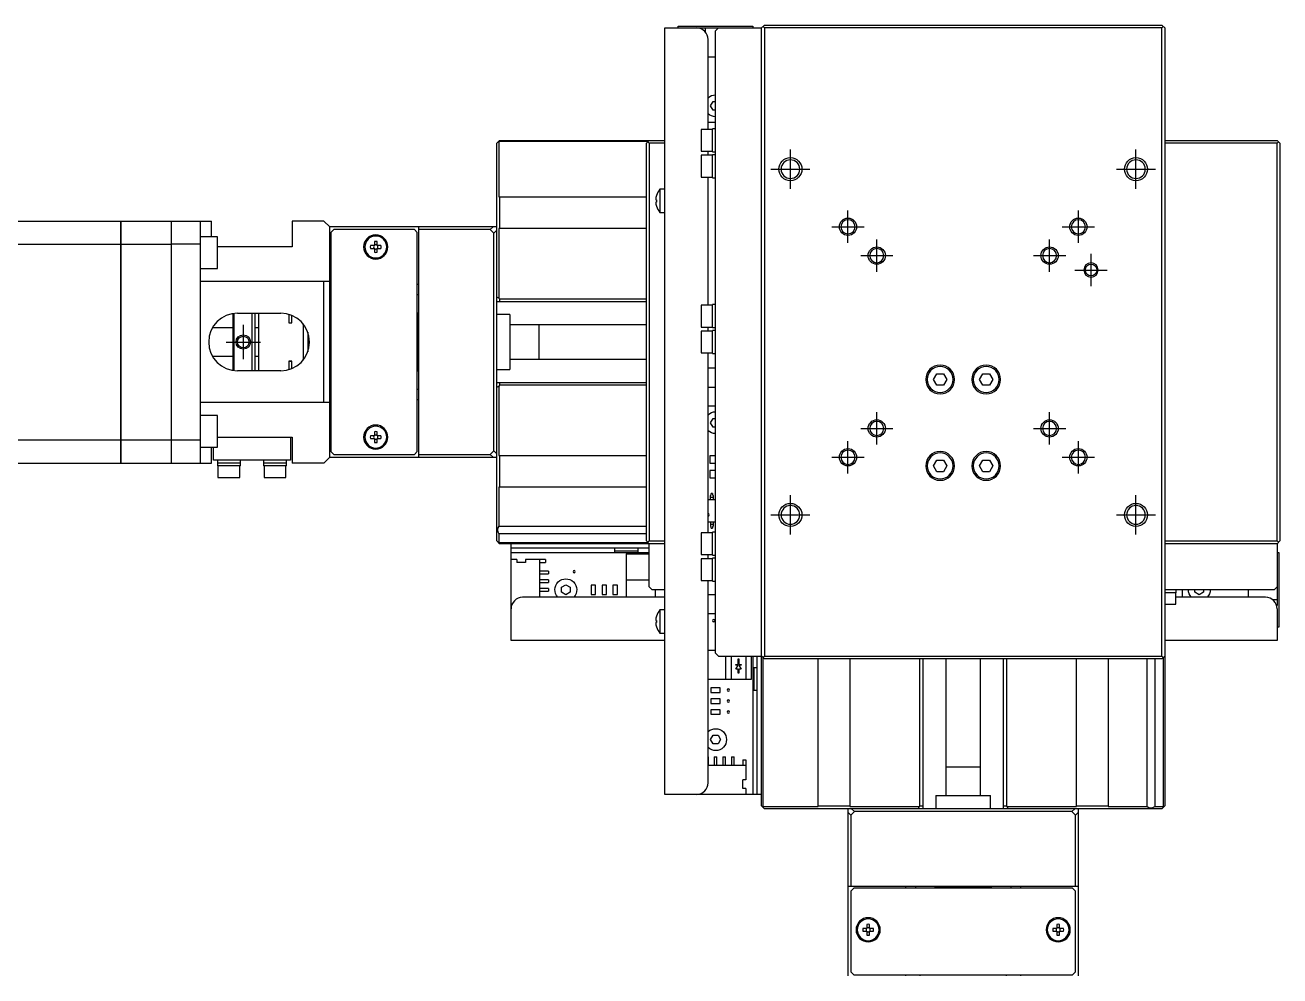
# Model space of a CAD drawing. Extents: x 0 to 935, y -8 to 558.
# Drawn here: x 243.9 to 461.8, y 304.8 to 469.8 of the extents above; entities that cross this region are included whole.
import ezdxf

# ---------------------------------------------------------------- set-up
doc = ezdxf.new("R2010")
doc.units = 0
doc.header["$LTSCALE"] = 0.5
doc.linetypes.add('CENTER', pattern=[50.8, 31.75, -6.35, 6.35, -6.35])
for name, color, linetype in [('MSM_CENTER', 1, 'CENTER'), ('MSM_CONTINUOUS', 7, 'CONTINUOUS'), ('MSM_NARROW', 5, 'CONTINUOUS')]:
    doc.layers.add(name, color=color, linetype=linetype)

msp = doc.modelspace()

# ---------------------------------------------------------------- linework, layer by layer
at = {"layer": 'MSM_CENTER'}
for p, q in [((376.77, 441.4), (376.77, 448.2)), ((436.77, 441.4), (436.77, 448.2)), ((373.37, 444.8), (380.17, 444.8)), ((433.37, 444.8), (440.17, 444.8)), ((386.77, 432), (386.77, 437.6)), ((426.77, 432), (426.77, 437.6)), ((383.97, 434.8), (389.57, 434.8)), ((423.97, 434.8), (429.57, 434.8)), ((391.77, 427), (391.77, 432.6)), ((421.77, 427), (421.77, 432.6)), ((388.97, 429.8), (394.57, 429.8)), ((418.97, 429.8), (424.57, 429.8)), ((428.97, 424.5), (428.97, 430.1)), ((426.17, 427.3), (431.77, 427.3)), ((281.77, 417.8), (281.77, 411.8)), ((278.77, 414.8), (284.77, 414.8)), ((391.77, 397), (391.77, 402.6)), ((421.77, 397), (421.77, 402.6)), ((388.97, 399.8), (394.57, 399.8)), ((418.97, 399.8), (424.57, 399.8)), ((386.77, 392), (386.77, 397.6)), ((426.77, 392), (426.77, 397.6)), ((383.97, 394.8), (389.57, 394.8)), ((423.97, 394.8), (429.57, 394.8)), ((376.77, 381.4), (376.77, 388.2)), ((436.77, 381.4), (436.77, 388.2)), ((373.37, 384.8), (380.17, 384.8)), ((433.37, 384.8), (440.17, 384.8))]:
    msp.add_line(p, q, dxfattribs=at)
at = {"layer": 'MSM_CONTINUOUS'}
for p, q in [((354.97, 336.3), (354.97, 469.3)), ((354.97, 469.3), (371.77, 469.3)), ((357.27, 469.3), (357.27, 469.6)), ((357.27, 469.6), (370.27, 469.6)), ((362.02, 468.56), (362.02, 469.3)), ((364.27, 469.3), (363.77, 468.8)), ((363.77, 360.8), (363.77, 468.8)), ((370.27, 469.6), (370.27, 469.3)), ((371.77, 469.3), (372.27, 469.8)), ((371.77, 334.3), (371.77, 469.3)), ((372.27, 469.3), (372.02, 469.55)), ((372.27, 469.8), (441.27, 469.8)), ((372.27, 469.3), (372.27, 360.3)), ((441.27, 469.3), (372.27, 469.3)), ((441.27, 469.8), (441.77, 469.3)), ((441.52, 469.55), (441.27, 469.3)), ((441.27, 360.3), (441.27, 469.3)), ((441.77, 469.3), (441.77, 334.3)), ((362.47, 451.7), (362.47, 467.3)), ((362.47, 464.3), (363.77, 464.3)), ((362.9, 455.8), (363.33, 456.55)), ((363.33, 455.05), (362.9, 455.8)), ((363.33, 456.55), (363.77, 456.55)), ((363.77, 455.05), (363.33, 455.05)), ((361.27, 451.7), (361.27, 447.9)), ((363.27, 451.7), (361.27, 451.7)), ((363.77, 452.9), (362.47, 452.9)), ((363.27, 447.8), (363.27, 451.8)), ((363.77, 451.8), (363.27, 451.8)), ((325.77, 449.3), (326.27, 449.8)), ((325.77, 380.3), (325.77, 449.3)), ((326.12, 449.65), (326.17, 449.6)), ((326.17, 449.6), (326.17, 440)), ((352.07, 449.6), (326.17, 449.6)), ((326.27, 449.8), (354.97, 449.8)), ((351.77, 449.3), (352.27, 449.8)), ((351.77, 380.3), (351.77, 449.3)), ((352.02, 449.55), (352.27, 449.3)), ((352.27, 449.3), (352.27, 380.3)), ((354.97, 449.3), (352.27, 449.3)), ((441.77, 449.8), (461.27, 449.8)), ((461.27, 449.3), (441.77, 449.3)), ((461.27, 449.8), (461.77, 449.3)), ((461.27, 449.3), (461.52, 449.55)), ((461.27, 380.3), (461.27, 449.3)), ((461.77, 449.3), (461.77, 380.3)), ((361.27, 447.9), (363.27, 447.9)), ((361.27, 447.2), (361.27, 443.4)), ((363.27, 447.2), (361.27, 447.2)), ((362.47, 447.2), (362.47, 447.9)), ((363.27, 447.8), (363.77, 447.8)), ((363.27, 443.3), (363.27, 447.3)), ((363.77, 447.3), (363.27, 447.3)), ((361.27, 443.4), (363.27, 443.4)), ((362.47, 421.2), (362.47, 443.4)), ((363.27, 443.3), (363.77, 443.3)), ((353.51, 440.25), (353.51, 440.23)), ((354.07, 441.3), (354.07, 437.3)), ((354.97, 441.3), (354.07, 441.3)), ((326.17, 440), (351.77, 440)), ((326.27, 440), (326.27, 434.5)), ((353.38, 439.5), (353.51, 439.5)), ((353.51, 439.1), (353.38, 439.1)), ((353.51, 439.5), (353.51, 439.1)), ((353.51, 438.37), (353.51, 438.35)), ((236.57, 435.8), (260.52, 435.8)), ((260.52, 393.8), (260.52, 435.8)), ((260.57, 393.8), (260.57, 435.8)), ((260.57, 435.8), (276.27, 435.8)), ((269.27, 435.8), (269.27, 393.8)), ((274.27, 435.8), (274.27, 393.8)), ((276.27, 433.05), (276.27, 435.8)), ((290.27, 435.8), (290.27, 431.3)), ((295.77, 435.8), (290.27, 435.8)), ((296.77, 434.8), (295.77, 435.8)), ((354.07, 437.3), (354.97, 437.3)), ((260.52, 435.75), (260.57, 435.75)), ((296.77, 394.8), (296.77, 434.8)), ((325.77, 434.8), (296.77, 434.8)), ((297.47, 434.3), (296.97, 433.8)), ((296.97, 433.8), (296.97, 395.8)), ((311.47, 434.3), (297.47, 434.3)), ((311.97, 433.8), (311.47, 434.3)), ((311.97, 395.8), (311.97, 433.8)), ((312.27, 394.8), (312.27, 434.8)), ((324.65, 434.3), (312.27, 434.3)), ((324.65, 434.3), (325.15, 434.8)), ((325.27, 433.69), (324.65, 434.3)), ((325.77, 434.19), (325.27, 433.69)), ((325.27, 395.91), (325.27, 433.69)), ((326.17, 434.5), (326.17, 422.44)), ((351.77, 434.5), (326.17, 434.5)), ((236.57, 431.77), (260.52, 431.77)), ((260.52, 431.51), (260.57, 431.51)), ((260.57, 431.77), (269.27, 431.77)), ((274.27, 431.8), (269.27, 431.8)), ((277.27, 433.05), (274.27, 433.05)), ((277.27, 427.55), (277.27, 433.05)), ((304.53, 431.54), (303.85, 431.54)), ((304.53, 432.22), (304.53, 431.54)), ((305.01, 431.54), (305.01, 432.22)), ((305.68, 431.54), (305.01, 431.54)), ((290.27, 431.3), (277.27, 431.3)), ((303.85, 431.06), (304.53, 431.06)), ((304.53, 431.06), (304.53, 430.38)), ((305.01, 430.38), (305.01, 431.06)), ((305.01, 431.06), (305.68, 431.06)), ((274.27, 427.55), (277.27, 427.55)), ((296.77, 425.3), (274.27, 425.3)), ((295.77, 404.3), (295.77, 425.3)), ((296.97, 424.8), (296.77, 424.8)), ((312.27, 424.8), (311.97, 424.8)), ((311.97, 423.05), (312.27, 423.05)), ((296.97, 422.3), (296.77, 422.3)), ((326.17, 422.44), (325.77, 422.61)), ((351.77, 421.8), (325.77, 421.8)), ((326.17, 422.44), (326.27, 422.3)), ((326.27, 422.3), (351.77, 422.3)), ((326.27, 422.3), (326.27, 421.8)), ((361.27, 421.2), (361.27, 417.4)), ((363.27, 421.2), (361.27, 421.2)), ((363.27, 417.3), (363.27, 421.3)), ((363.77, 421.3), (363.27, 421.3)), ((279.97, 419.73), (279.97, 409.86)), ((280.17, 409.83), (280.17, 419.76)), ((280.77, 419.8), (288.27, 419.8)), ((283.27, 419.8), (283.27, 409.8)), ((283.77, 419.8), (283.77, 409.8)), ((284.47, 409.8), (284.47, 419.8)), ((289.67, 419.6), (289.67, 418.13)), ((290.17, 418.13), (290.17, 419.42)), ((312.07, 419.8), (311.97, 419.8)), ((312.07, 409.8), (312.07, 419.8)), ((312.27, 419.6), (312.07, 419.8)), ((328.07, 419.55), (325.77, 419.55)), ((328.07, 419.55), (328.07, 410.05)), ((276.44, 417.3), (279.97, 417.3)), ((283.77, 417.3), (284.47, 417.3)), ((289.67, 418.15), (290.17, 418.15)), ((289.67, 418.13), (290.17, 418.13)), ((292.17, 417.93), (292.17, 411.67)), ((292.97, 416.5), (292.97, 413.09)), ((351.77, 417.8), (328.07, 417.8)), ((333.07, 417.8), (333.07, 411.8)), ((361.27, 417.4), (363.27, 417.4)), ((361.27, 416.7), (361.27, 412.9)), ((363.27, 416.7), (361.27, 416.7)), ((362.47, 416.7), (362.47, 417.4)), ((363.27, 417.3), (363.77, 417.3)), ((363.27, 412.8), (363.27, 416.8)), ((363.77, 416.8), (363.27, 416.8)), ((292.97, 416.05), (293.11, 416.05)), ((279.97, 412.3), (276.44, 412.3)), ((284.47, 412.3), (283.77, 412.3)), ((293.11, 413.55), (292.97, 413.55)), ((328.07, 411.8), (351.77, 411.8)), ((361.27, 412.9), (363.27, 412.9)), ((362.47, 381.7), (362.47, 412.9)), ((363.27, 412.8), (363.77, 412.8)), ((288.27, 409.8), (280.77, 409.8)), ((289.67, 411.47), (289.67, 410)), ((290.17, 411.47), (289.67, 411.47)), ((290.17, 411.45), (289.67, 411.45)), ((290.17, 410.17), (290.17, 411.47)), ((311.97, 409.8), (312.07, 409.8)), ((312.07, 409.8), (312.27, 410)), ((325.77, 410.05), (328.07, 410.05)), ((362.47, 410.3), (363.77, 410.3)), ((325.77, 407.8), (351.77, 407.8)), ((326.27, 407.8), (326.27, 407.3)), ((401.61, 408.3), (402.19, 409.3)), ((402.19, 407.3), (401.61, 408.3)), ((402.19, 409.3), (403.34, 409.3)), ((403.34, 409.3), (403.92, 408.3)), ((403.92, 408.3), (403.34, 407.3)), ((409.61, 408.3), (410.19, 409.3)), ((410.19, 407.3), (409.61, 408.3)), ((410.19, 409.3), (411.34, 409.3)), ((411.34, 409.3), (411.92, 408.3)), ((411.92, 408.3), (411.34, 407.3)), ((296.77, 407.3), (296.97, 407.3)), ((312.27, 406.55), (311.97, 406.55)), ((325.77, 406.99), (326.17, 407.16)), ((326.27, 407.3), (326.17, 407.16)), ((326.17, 407.16), (326.17, 395.1)), ((351.77, 407.3), (326.27, 407.3)), ((363.77, 406.9), (362.47, 406.9)), ((403.34, 407.3), (402.19, 407.3)), ((411.34, 407.3), (410.19, 407.3)), ((296.77, 404.3), (274.27, 404.3)), ((296.77, 404.8), (296.97, 404.8)), ((311.97, 404.8), (312.27, 404.8)), ((362.47, 403.7), (363.77, 403.7)), ((277.27, 402.05), (274.27, 402.05)), ((277.27, 396.55), (277.27, 402.05)), ((362.9, 400.8), (363.33, 401.55)), ((363.33, 401.55), (363.77, 401.55)), ((304.53, 399.22), (304.53, 398.54)), ((305.01, 398.54), (305.01, 399.22)), ((363.33, 400.05), (362.9, 400.8)), ((363.77, 400.05), (363.33, 400.05)), ((236.57, 397.83), (260.52, 397.83)), ((260.52, 398.09), (260.57, 398.09)), ((260.57, 397.83), (269.27, 397.83)), ((269.27, 397.8), (274.27, 397.8)), ((274.27, 396.55), (277.27, 396.55)), ((276.27, 393.8), (276.27, 396.55)), ((276.57, 394.3), (276.57, 396.55)), ((277.27, 398.3), (290.27, 398.3)), ((289.97, 398.3), (289.97, 394.3)), ((290.27, 398.3), (290.27, 393.8)), ((304.53, 398.54), (303.85, 398.54)), ((303.85, 398.06), (304.53, 398.06)), ((304.53, 398.06), (304.53, 397.38)), ((305.68, 398.54), (305.01, 398.54)), ((305.01, 397.38), (305.01, 398.06)), ((305.01, 398.06), (305.68, 398.06)), ((295.77, 393.8), (296.77, 394.8)), ((296.77, 394.8), (325.77, 394.8)), ((296.97, 395.8), (297.47, 395.3)), ((297.47, 395.3), (311.47, 395.3)), ((311.47, 395.3), (311.97, 395.8)), ((312.27, 395.3), (324.65, 395.3)), ((324.65, 395.3), (325.27, 395.91)), ((325.15, 394.8), (324.65, 395.3)), ((325.27, 395.91), (325.77, 395.41)), ((326.17, 395.1), (351.77, 395.1)), ((326.27, 395.1), (326.27, 389.6)), ((362.77, 395.03), (362.77, 393.78)), ((363.77, 395.03), (362.77, 395.03)), ((224.27, 393.8), (260.52, 393.8)), ((260.52, 393.85), (260.57, 393.85)), ((260.57, 393.8), (276.27, 393.8)), ((289.97, 394.3), (276.57, 394.3)), ((277.27, 394.3), (277.27, 393.3)), ((281.27, 393.8), (277.27, 393.8)), ((281.27, 393.3), (277.27, 393.3)), ((277.37, 393.3), (277.37, 391.3)), ((281.17, 391.3), (281.17, 393.3)), ((281.27, 393.3), (281.27, 394.3)), ((285.27, 394.3), (285.27, 393.3)), ((289.27, 393.8), (285.27, 393.8)), ((289.27, 393.3), (285.27, 393.3)), ((285.37, 393.3), (285.37, 391.3)), ((289.17, 391.3), (289.17, 393.3)), ((289.27, 393.3), (289.27, 394.3)), ((295.77, 393.8), (290.27, 393.8)), ((362.77, 393.78), (363.77, 393.78)), ((363.77, 392.49), (362.77, 392.49)), ((362.77, 392.49), (362.77, 391.24)), ((401.61, 393.3), (402.19, 394.3)), ((402.19, 392.3), (401.61, 393.3)), ((402.19, 394.3), (403.34, 394.3)), ((403.34, 392.3), (402.19, 392.3)), ((403.34, 394.3), (403.92, 393.3)), ((403.92, 393.3), (403.34, 392.3)), ((409.61, 393.3), (410.19, 394.3)), ((410.19, 392.3), (409.61, 393.3)), ((410.19, 394.3), (411.34, 394.3)), ((411.34, 392.3), (410.19, 392.3)), ((411.34, 394.3), (411.92, 393.3)), ((411.92, 393.3), (411.34, 392.3)), ((277.37, 391.3), (281.17, 391.3)), ((285.37, 391.3), (289.17, 391.3)), ((362.77, 391.24), (363.77, 391.24)), ((326.17, 389.6), (326.17, 382.86)), ((351.77, 389.6), (326.17, 389.6)), ((362.92, 388.19), (363.03, 388.26)), ((362.92, 387.46), (362.92, 388.19)), ((362.92, 387.9), (363.35, 387.9)), ((363.23, 388.51), (363.03, 388.51)), ((363.03, 388.26), (363.03, 388.51)), ((363.23, 388.51), (363.23, 388.26)), ((363.23, 388.26), (363.35, 388.19)), ((363.35, 388.19), (363.35, 387.46)), ((362.47, 387.46), (363.77, 387.46)), ((363.77, 383.56), (362.47, 383.56)), ((362.92, 383.56), (362.92, 382.83)), ((363.35, 383.56), (363.35, 382.83)), ((326.17, 382.86), (351.77, 382.86)), ((326.17, 381.54), (326.17, 380)), ((351.77, 381.54), (326.17, 381.54)), ((361.27, 381.7), (361.27, 377.9)), ((363.27, 381.7), (361.27, 381.7)), ((363.35, 383.12), (362.92, 383.12)), ((363.03, 382.76), (362.92, 382.83)), ((363.03, 382.51), (363.03, 382.76)), ((363.03, 382.51), (363.23, 382.51)), ((363.35, 382.83), (363.23, 382.76)), ((363.23, 382.76), (363.23, 382.51)), ((363.27, 377.8), (363.27, 381.8)), ((363.77, 381.8), (363.27, 381.8)), ((326.27, 379.8), (325.77, 380.3)), ((326.17, 380), (326.12, 379.95)), ((326.17, 380), (352.07, 380)), ((354.97, 379.8), (326.27, 379.8)), ((328.27, 363), (328.27, 379.8)), ((352.27, 379.8), (351.77, 380.3)), ((352.27, 380.3), (352.02, 380.05)), ((352.27, 380.3), (354.97, 380.3)), ((352.27, 372.3), (352.27, 379.8)), ((441.77, 380.3), (461.27, 380.3)), ((461.27, 379.8), (441.77, 379.8)), ((461.52, 380.05), (461.27, 380.3)), ((461.77, 380.3), (461.27, 379.8)), ((461.27, 379.8), (461.27, 369.05)), ((352.27, 379), (328.27, 379)), ((328.27, 378.3), (352.27, 378.3)), ((329.27, 377.05), (328.27, 377.05)), ((329.27, 377.05), (329.27, 376.55)), ((330.77, 377.05), (330.77, 376.55)), ((334.27, 377.05), (330.77, 377.05)), ((333.27, 370.5), (333.27, 377.05)), ((334.27, 377.05), (334.27, 376.55)), ((346.27, 378.3), (346.27, 379)), ((350.27, 378.5), (346.27, 378.5)), ((348.27, 378.05), (352.27, 378.05)), ((348.27, 378.05), (348.27, 370.5)), ((350.27, 379), (350.27, 378.3)), ((361.27, 377.9), (363.27, 377.9)), ((361.27, 377.2), (361.27, 373.4)), ((363.27, 377.2), (361.27, 377.2)), ((362.47, 377.2), (362.47, 377.9)), ((363.27, 377.8), (363.77, 377.8)), ((363.27, 373.3), (363.27, 377.3)), ((363.77, 377.3), (363.27, 377.3)), ((461.27, 378.3), (461.57, 378.3)), ((461.57, 378.3), (461.57, 365.3)), ((330.77, 376.55), (329.27, 376.55)), ((333.27, 376.55), (334.27, 376.55)), ((334.77, 375.05), (333.27, 375.05)), ((334.77, 375.05), (334.77, 374.55)), ((333.27, 374.55), (334.77, 374.55)), ((334.77, 373.55), (333.27, 373.55)), ((333.27, 373.05), (334.77, 373.05)), ((334.77, 373.55), (334.77, 373.05)), ((337.02, 372.23), (337.77, 372.66)), ((337.77, 372.66), (338.52, 372.23)), ((342.95, 372.6), (342.15, 372.6)), ((342.15, 372.6), (342.15, 371)), ((342.95, 371), (342.95, 372.6)), ((344.06, 372.6), (344.06, 371)), ((344.86, 372.6), (344.06, 372.6)), ((344.86, 371), (344.86, 372.6)), ((346.76, 372.6), (345.96, 372.6)), ((345.96, 372.6), (345.96, 371)), ((346.76, 371), (346.76, 372.6)), ((348.27, 373.55), (352.27, 373.55)), ((361.27, 373.4), (363.27, 373.4)), ((362.47, 338.3), (362.47, 373.4)), ((363.27, 373.3), (363.77, 373.3)), ((354.97, 370.5), (330.27, 370.5)), ((334.77, 372.05), (333.27, 372.05)), ((333.27, 371.55), (334.77, 371.55)), ((334.77, 370.55), (333.27, 370.55)), ((334.77, 372.05), (334.77, 371.55)), ((334.77, 370.55), (334.77, 370.5)), ((337.02, 371.37), (337.02, 372.23)), ((337.77, 370.93), (337.02, 371.37)), ((338.52, 371.37), (337.77, 370.93)), ((338.52, 372.23), (338.52, 371.37)), ((342.15, 371), (342.95, 371)), ((344.06, 371), (344.86, 371)), ((345.96, 371), (346.76, 371)), ((352.27, 372.3), (352.77, 371.8)), ((354.97, 371.8), (352.77, 371.8)), ((353.27, 371.8), (353.27, 370.5)), ((363.77, 370.9), (362.47, 370.9)), ((460.77, 371.8), (441.77, 371.8)), ((443.77, 371.3), (441.77, 371.3)), ((443.67, 369.3), (443.67, 371.3)), ((459.27, 370.5), (443.67, 370.5)), ((443.77, 371.3), (443.77, 371.8)), ((444.87, 370.5), (444.87, 371.8)), ((447.02, 371.37), (447.02, 371.8)), ((447.77, 370.93), (447.02, 371.37)), ((448.52, 371.37), (447.77, 370.93)), ((448.52, 371.8), (448.52, 371.37)), ((456.27, 371.8), (456.27, 370.5)), ((460.77, 371.8), (461.27, 372.3)), ((354.07, 368.3), (354.07, 364.3)), ((354.97, 368.3), (354.07, 368.3)), ((441.77, 369.3), (443.67, 369.3)), ((461.27, 370.05), (460.53, 370.05)), ((461.19, 369.05), (461.27, 369.05)), ((461.27, 368.5), (461.27, 363)), ((353.38, 366.5), (353.51, 366.5)), ((353.51, 366.1), (353.38, 366.1)), ((353.51, 367.25), (353.51, 367.23)), ((353.51, 366.5), (353.51, 366.1)), ((362.47, 367.7), (363.77, 367.7)), ((353.51, 365.37), (353.51, 365.35)), ((354.07, 364.3), (354.97, 364.3)), ((461.57, 365.3), (461.27, 365.3)), ((354.97, 363), (328.27, 363)), ((461.27, 363), (441.77, 363)), ((362.47, 361.3), (363.77, 361.3)), ((363.77, 360.8), (364.27, 360.3)), ((364.27, 360.3), (371.77, 360.3)), ((365.52, 360.3), (365.52, 356.3)), ((366.52, 356.3), (366.52, 360.3)), ((367.69, 359.8), (367.84, 359.8)), ((367.69, 358.85), (367.69, 359.8)), ((367.84, 359.8), (367.84, 358.85)), ((369.02, 360.3), (369.02, 356.3)), ((370.02, 356.3), (370.02, 360.3)), ((370.27, 360.3), (370.27, 336.3)), ((370.97, 336.3), (370.97, 360.3)), ((372.02, 360.05), (371.77, 360.3)), ((371.97, 360.1), (371.97, 334.2)), ((372.02, 360.05), (372.27, 360.3)), ((372.27, 359.8), (372.02, 360.05)), ((372.27, 360.3), (441.27, 360.3)), ((441.27, 359.8), (372.27, 359.8)), ((381.57, 334.2), (381.57, 359.8)), ((387.07, 359.8), (387.07, 334.2)), ((399.27, 334.3), (399.27, 359.8)), ((399.77, 359.8), (399.77, 333.8)), ((403.77, 359.8), (403.77, 336.1)), ((409.77, 336.1), (409.77, 359.8)), ((413.77, 333.8), (413.77, 359.8)), ((414.27, 359.8), (414.27, 334.3)), ((426.47, 334.2), (426.47, 359.8)), ((431.97, 359.8), (431.97, 334.2)), ((438.7, 334.2), (438.7, 359.8)), ((440.03, 359.8), (440.03, 334.2)), ((441.27, 360.3), (441.52, 360.05)), ((441.77, 360.3), (441.27, 359.8)), ((441.57, 334.2), (441.57, 360.1)), ((367.32, 358.85), (367.69, 358.85)), ((367.32, 358.7), (367.32, 358.85)), ((367.71, 358.7), (367.32, 358.7)), ((367.32, 358.02), (367.71, 358.7)), ((367.69, 358.02), (367.32, 358.02)), ((367.69, 357.32), (367.69, 358.02)), ((368.22, 358.7), (367.82, 358.7)), ((367.82, 358.7), (368.22, 358.02)), ((367.84, 358.85), (368.22, 358.85)), ((368.22, 358.02), (367.84, 358.02)), ((367.84, 358.02), (367.84, 357.32)), ((368.22, 358.85), (368.22, 358.7)), ((370.27, 358.3), (370.97, 358.3)), ((370.47, 354.3), (370.47, 358.3)), ((362.47, 356.3), (370.02, 356.3)), ((367.84, 357.32), (367.69, 357.32)), ((362.97, 354.8), (362.97, 354)), ((364.57, 354.8), (362.97, 354.8)), ((362.97, 354), (364.57, 354)), ((364.57, 354), (364.57, 354.8)), ((370.97, 354.3), (370.27, 354.3)), ((362.97, 352.89), (362.97, 352.09)), ((364.57, 352.89), (362.97, 352.89)), ((362.97, 352.09), (364.57, 352.09)), ((362.97, 350.99), (362.97, 350.19)), ((364.57, 350.99), (362.97, 350.99)), ((364.57, 352.09), (364.57, 352.89)), ((364.57, 350.19), (364.57, 350.99)), ((362.97, 350.19), (364.57, 350.19)), ((362.9, 345.8), (363.33, 346.55)), ((363.33, 346.55), (364.2, 346.55)), ((364.2, 346.55), (364.63, 345.8)), ((363.33, 345.05), (362.9, 345.8)), ((364.2, 345.05), (363.33, 345.05)), ((364.63, 345.8), (364.2, 345.05)), ((362.47, 342.8), (362.52, 342.8)), ((362.52, 341.3), (362.52, 342.8)), ((363.52, 342.8), (364.02, 342.8)), ((363.52, 342.8), (363.52, 341.3)), ((364.02, 341.3), (364.02, 342.8)), ((365.02, 342.8), (365.52, 342.8)), ((365.02, 342.8), (365.02, 341.3)), ((365.52, 341.3), (365.52, 342.8)), ((366.52, 342.8), (367.02, 342.8)), ((366.52, 342.8), (366.52, 341.3)), ((367.02, 341.3), (367.02, 342.8)), ((368.52, 342.3), (369.02, 342.3)), ((368.52, 342.3), (368.52, 341.3)), ((369.02, 342.3), (369.02, 338.8)), ((369.02, 341.3), (362.47, 341.3)), ((403.77, 341.1), (409.77, 341.1)), ((369.02, 338.8), (368.52, 338.8)), ((368.52, 337.3), (368.52, 338.8)), ((371.77, 336.3), (354.97, 336.3)), ((369.02, 337.3), (368.52, 337.3)), ((369.02, 337.3), (369.02, 336.3)), ((402.02, 336.1), (411.52, 336.1)), ((402.02, 336.1), (402.02, 333.8)), ((411.52, 333.8), (411.52, 336.1)), ((371.77, 334.3), (371.92, 334.15)), ((371.92, 334.15), (371.97, 334.2)), ((372.27, 333.8), (371.92, 334.15)), ((371.97, 334.2), (381.57, 334.2)), ((441.27, 333.8), (372.27, 333.8)), ((381.57, 334.3), (387.07, 334.3)), ((386.77, 333.8), (386.77, 304.8)), ((387.07, 334.2), (399.12, 334.2)), ((387.38, 333.8), (387.88, 333.3)), ((399.12, 334.2), (398.96, 333.8)), ((399.12, 334.2), (399.27, 334.3)), ((399.27, 334.3), (399.77, 334.3)), ((413.77, 334.3), (414.27, 334.3)), ((414.27, 334.3), (414.41, 334.2)), ((414.57, 333.8), (414.41, 334.2)), ((414.41, 334.2), (426.47, 334.2)), ((425.65, 333.3), (426.15, 333.8)), ((426.47, 334.3), (431.97, 334.3)), ((426.77, 304.8), (426.77, 333.8)), ((431.97, 334.2), (438.7, 334.2)), ((440.03, 334.2), (441.57, 334.2)), ((441.77, 334.3), (441.27, 333.8)), ((441.57, 334.2), (441.62, 334.15)), ((387.27, 332.69), (386.77, 333.19)), ((387.88, 333.3), (387.27, 332.69)), ((387.27, 332.69), (387.27, 320.3)), ((425.65, 333.3), (387.88, 333.3)), ((426.27, 332.69), (425.65, 333.3)), ((426.77, 333.19), (426.27, 332.69)), ((426.27, 320.3), (426.27, 332.69)), ((426.77, 320.3), (386.77, 320.3)), ((396.77, 320.3), (396.77, 320)), ((398.52, 320), (398.52, 320.3)), ((401.97, 320.3), (401.77, 320.1)), ((411.77, 320.1), (411.57, 320.3)), ((415.02, 320.3), (415.02, 320)), ((416.77, 320), (416.77, 320.3)), ((387.77, 320), (387.27, 319.5)), ((387.27, 319.5), (387.27, 305.5)), ((425.77, 320), (387.77, 320)), ((411.77, 320.1), (401.77, 320.1)), ((401.77, 320.1), (401.77, 320)), ((411.77, 320), (411.77, 320.1)), ((426.27, 319.5), (425.77, 320)), ((426.27, 305.5), (426.27, 319.5)), ((390.03, 313.04), (389.35, 313.04)), ((389.35, 312.56), (390.03, 312.56)), ((390.03, 313.72), (390.03, 313.04)), ((390.03, 312.56), (390.03, 311.88)), ((390.51, 313.04), (390.51, 313.72)), ((391.18, 313.04), (390.51, 313.04)), ((390.51, 311.88), (390.51, 312.56)), ((390.51, 312.56), (391.18, 312.56)), ((423.03, 313.04), (422.35, 313.04)), ((422.35, 312.56), (423.03, 312.56)), ((423.03, 313.72), (423.03, 313.04)), ((423.03, 312.56), (423.03, 311.88)), ((423.51, 313.04), (423.51, 313.72)), ((424.18, 313.04), (423.51, 313.04)), ((423.51, 312.56), (424.18, 312.56)), ((423.51, 311.88), (423.51, 312.56)), ((387.27, 305.5), (387.77, 305)), ((425.77, 305), (426.27, 305.5)), ((387.77, 305), (425.77, 305)), ((396.77, 305), (396.77, 304.8)), ((399.27, 305), (399.27, 304.8)), ((414.27, 304.8), (414.27, 305)), ((416.77, 304.8), (416.77, 305))]:
    msp.add_line(p, q, dxfattribs=at)
at = {"layer": 'MSM_CONTINUOUS', "extrusion": (0, 0, -1)}
for centre, radius in [((-376.77, 444.8), 1.62), ((-436.77, 444.8), 1.62), ((-386.77, 434.8), 1.23), ((-426.77, 434.8), 1.23), ((-304.77, 431.3), 2.1), ((-304.77, 431.3), 1.9), ((-391.77, 429.8), 1.23), ((-421.77, 429.8), 1.23), ((-402.77, 408.3), 2.5), ((-402.77, 408.3), 2.25), ((-410.77, 408.3), 2.5), ((-410.77, 408.3), 2.25), ((-391.77, 399.8), 1.23), ((-421.77, 399.8), 1.23), ((-304.77, 398.3), 2.1), ((-304.77, 398.3), 1.9), ((-386.77, 394.8), 1.23), ((-402.77, 393.3), 2.5), ((-402.77, 393.3), 2.25), ((-410.77, 393.3), 2.5), ((-410.77, 393.3), 2.25), ((-426.77, 394.8), 1.23), ((-376.77, 384.8), 1.62), ((-436.77, 384.8), 1.62), ((-339.22, 374.97), 0.2), ((-363.45, 366.46), 0.2), ((-365.99, 354.4), 0.2), ((-365.99, 352.49), 0.2), ((-365.99, 350.59), 0.2), ((-390.27, 312.8), 2.1), ((-390.27, 312.8), 1.9), ((-423.27, 312.8), 2.1), ((-423.27, 312.8), 1.9)]:
    msp.add_circle(centre, radius, dxfattribs=at)
at = {"layer": 'MSM_CONTINUOUS'}
for centre in [(428.97, 427.3), (281.77, 414.8)]:
    msp.add_circle(centre, 1.01, dxfattribs=at)
for centre, radius, start, end in [((360.47, 467.3), 2, 0, 90), ((356.57, 439.3), 3.19, 163.0947, 176.4096), ((356.57, 439.3), 3.2, 141.3178, 162.73), ((356.57, 439.3), 3.19, 183.5904, 196.9053), ((356.57, 439.3), 3.2, 197.27, 218.6822), ((304.77, 431.3), 0.95, 165.3667, 194.6333), ((304.77, 431.3), 0.365, 138.8496, 221.1504), ((304.77, 431.3), 0.95, 75.3667, 104.6333), ((304.77, 431.3), 0.365, 48.8496, 131.1504), ((304.77, 431.3), 0.365, 318.8496, 41.1504), ((304.77, 431.3), 0.95, 345.3667, 14.6333), ((304.77, 431.3), 0.365, 228.8496, 311.1504), ((304.77, 431.3), 0.95, 255.3667, 284.6333), ((280.77, 414.8), 5, 90, 270), ((288.27, 414.8), 5, 270, 90), ((304.77, 398.3), 0.95, 75.3667, 104.6333), ((304.77, 398.3), 0.95, 165.3667, 194.6333), ((304.77, 398.3), 0.365, 138.8496, 221.1504), ((304.77, 398.3), 0.365, 48.8496, 131.1504), ((304.77, 398.3), 0.365, 228.8496, 311.1504), ((304.77, 398.3), 0.95, 255.3667, 284.6333), ((304.77, 398.3), 0.365, 318.8496, 41.1504), ((304.77, 398.3), 0.95, 345.3667, 14.6333), ((362.32, 384.81), 0.35, 295.3769, 64.6231), ((326.92, 382.2), 1, 138.5904, 221.4096), ((330.27, 368.5), 2, 90, 180), ((459.27, 368.5), 2, 0, 90), ((356.57, 366.3), 3.2, 141.3178, 162.73), ((356.57, 366.3), 3.19, 163.0947, 176.4096), ((356.57, 366.3), 3.19, 183.5904, 196.9053), ((356.57, 366.3), 3.2, 197.27, 218.6822), ((360.47, 338.3), 2, 270, 0), ((439.37, 334.95), 1, 228.5904, 311.4096), ((390.27, 312.8), 0.95, 165.3667, 194.6333), ((390.27, 312.8), 0.365, 138.8496, 221.1504), ((390.27, 312.8), 0.95, 75.3667, 104.6333), ((390.27, 312.8), 0.365, 48.8496, 131.1504), ((390.27, 312.8), 0.365, 228.8496, 311.1504), ((390.27, 312.8), 0.95, 255.3667, 284.6333), ((390.27, 312.8), 0.365, 318.8496, 41.1504), ((390.27, 312.8), 0.95, 345.3667, 14.6333), ((423.27, 312.8), 0.95, 165.3667, 194.6333), ((423.27, 312.8), 0.365, 138.8496, 221.1504), ((423.27, 312.8), 0.95, 75.3667, 104.6333), ((423.27, 312.8), 0.365, 48.8496, 131.1504), ((423.27, 312.8), 0.365, 228.8496, 311.1504), ((423.27, 312.8), 0.95, 255.3667, 284.6333), ((423.27, 312.8), 0.365, 318.8496, 41.1504), ((423.27, 312.8), 0.95, 345.3667, 14.6333)]:
    msp.add_arc(centre, radius, start, end, dxfattribs=at)
at = {"layer": 'MSM_CONTINUOUS', "extrusion": (0, 0, -1)}
for centre, start, end in [((-363.77, 455.8), 46.8264, 90), ((-363.77, 455.8), 270, 313.1736), ((-363.77, 400.8), 46.8264, 90), ((-363.77, 400.8), 270, 313.1736), ((-337.77, 371.8), 316.8264, 223.1735), ((-447.77, 371.8), 316.8264, 0), ((-447.77, 371.8), 180, 223.1736), ((-363.77, 345.8), 46.8264, 313.1736)]:
    msp.add_arc(centre, 1.9, start, end, dxfattribs=at)
at = {"layer": 'MSM_NARROW'}
for centre, radius in [((376.77, 444.8), 2), ((436.77, 444.8), 2), ((386.77, 434.8), 1.5), ((426.77, 434.8), 1.5), ((391.77, 429.8), 1.5), ((421.77, 429.8), 1.5), ((281.77, 414.8), 1.25), ((391.77, 399.8), 1.5), ((421.77, 399.8), 1.5), ((386.77, 394.8), 1.5), ((426.77, 394.8), 1.5), ((376.77, 384.8), 2), ((436.77, 384.8), 2)]:
    msp.add_circle(centre, radius, dxfattribs=at)
at = {"layer": 'MSM_NARROW', "extrusion": (0, 0, -1)}
msp.add_circle((-428.97, 427.3), 1.25, dxfattribs=at)

doc.saveas('drawing.dxf')
